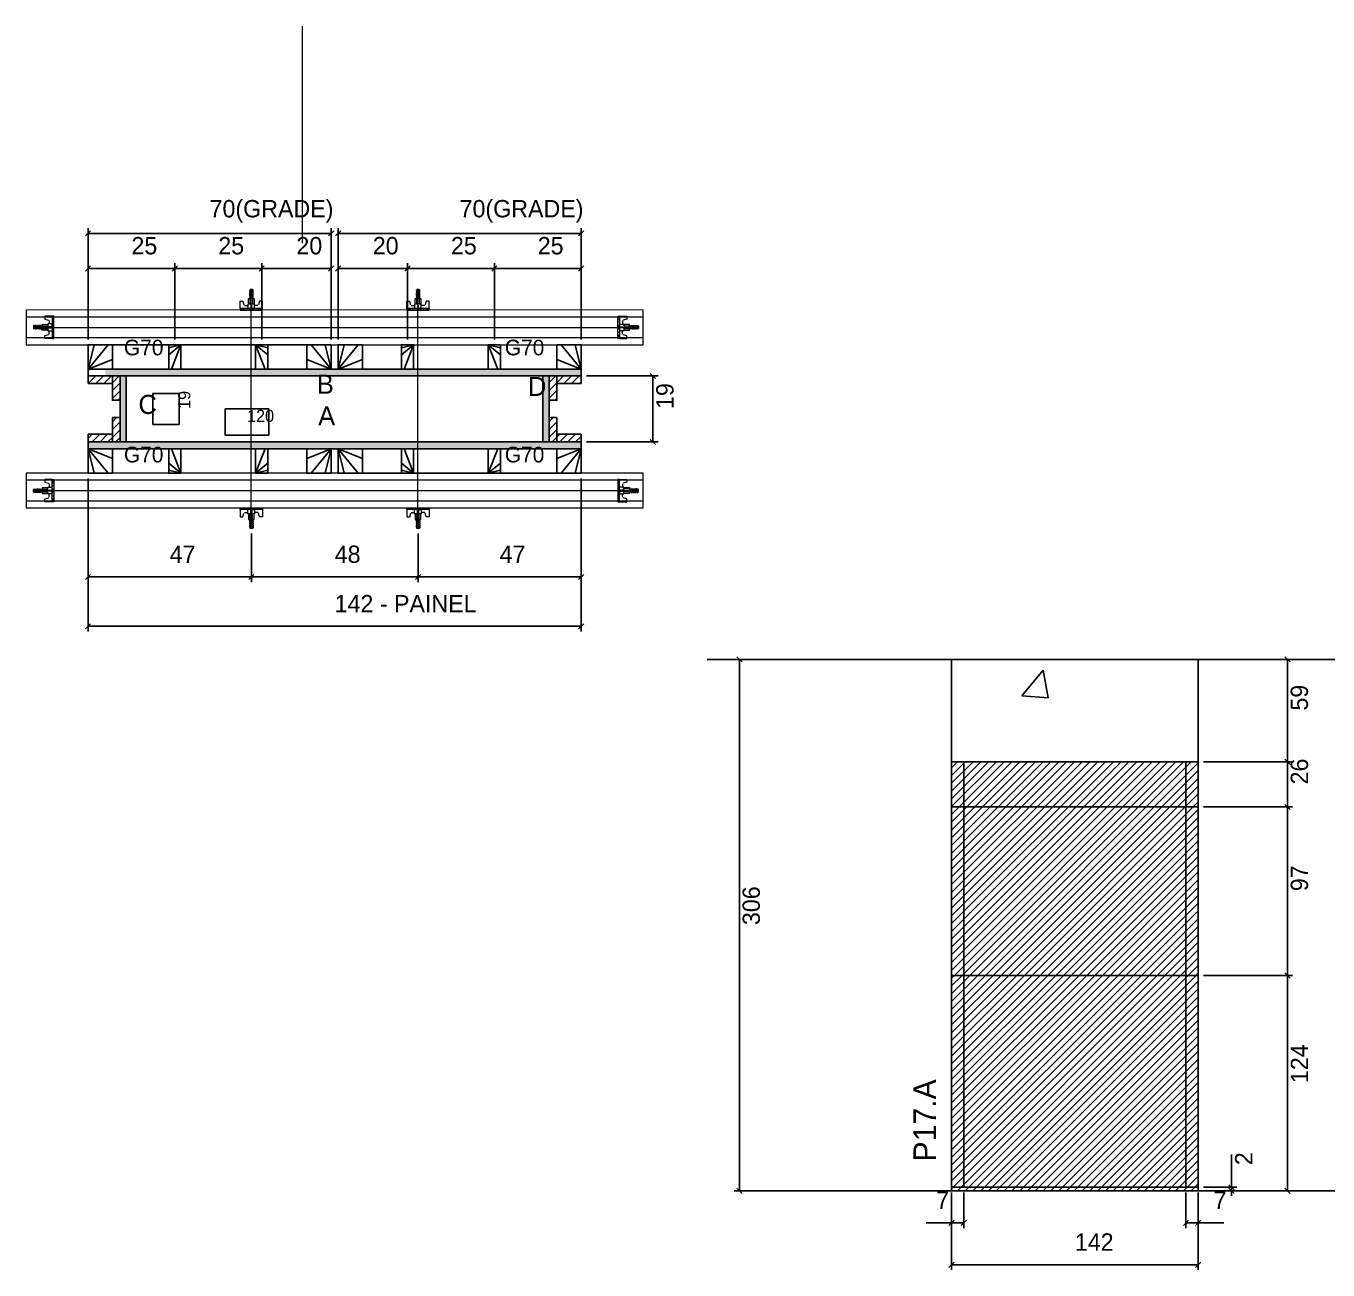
# Model space of a CAD drawing. Header units: metres. Extents: x 5710 to 7118, y 7391 to 8107.
# Drawn here: x 5710 to 6460, y 7391 to 8107 of the extents above; entities that cross this region are included whole.
import ezdxf

# ---------------------------------------------------------------- set-up
doc = ezdxf.new("R2010")
doc.units = ezdxf.units.M
for name, color, linetype in [('CHAPA', 7, 'Continuous'), ('COTA', 7, 'Continuous'), ('Hachura', 7, 'Continuous'), ('Madeira', 7, 'Continuous'), ('MEIO_PONT', 7, 'Continuous'), ('NIVEL 2° PAV.', 7, 'Continuous'), ('Nível', 7, 'Continuous'), ('Painéis', 7, 'Continuous'), ('Perfil Metálico', 7, 'Continuous'), ('SARR_2.2x7', 7, 'Continuous'), ('SARRAFO', 7, 'Continuous'), ('Texto Seção', 7, 'Continuous'), ('TEXTO_GERAL', 7, 'Continuous')]:
    doc.layers.add(name, color=color, linetype=linetype)

msp = doc.modelspace()

# ---------------------------------------------------------------- hatches: boundary and pattern name
at = {"layer": 'COTA'}
h = msp.add_hatch(dxfattribs=at)
h.set_pattern_fill('AR-CONC')
h.paths.add_polyline_path([(6242.95, 7742.15), (6242.95, 7683.15), (6384.95, 7683.15), (6384.95, 7742.15), (6242.95, 7742.15)])
at = {"layer": 'Hachura'}
h = msp.add_hatch(dxfattribs=at)
h.set_pattern_fill('ANSI31')
h.paths.add_polyline_path([(5759.61, 7905.35), (5759.61, 7900.95), (5745.61, 7900.95), (5745.61, 7905.35), (5759.61, 7905.35)])
h = msp.add_hatch(color=7, dxfattribs=at)
h.dxf.hatch_style = 1
h.paths.add_polyline_path([(6029.61, 7905.35), (6029.61, 7909.35), (5755.61, 7909.35), (5755.61, 7905.35), (6029.61, 7905.35)])
h = msp.add_hatch(dxfattribs=at)
h.set_pattern_fill('ANSI31')
h.paths.add_polyline_path([(5764.01, 7891.35), (5759.61, 7891.35), (5759.61, 7905.35), (5764.01, 7905.35), (5764.01, 7891.35)])
h = msp.add_hatch(color=7, dxfattribs=at)
h.dxf.hatch_style = 1
h.paths.add_polyline_path([(5764.01, 7867.35), (5767.61, 7867.35), (5767.61, 7905.35), (5764.01, 7905.35), (5764.01, 7867.35)])
h = msp.add_hatch(color=7, dxfattribs=at)
h.dxf.hatch_style = 1
h.paths.add_polyline_path([(6007.61, 7867.35), (6011.21, 7867.35), (6011.21, 7905.35), (6007.61, 7905.35), (6007.61, 7867.35)])
h = msp.add_hatch(dxfattribs=at)
h.set_pattern_fill('ANSI31')
h.paths.add_polyline_path([(6011.21, 7891.35), (6015.61, 7891.35), (6015.61, 7905.35), (6011.21, 7905.35), (6011.21, 7891.35)])
h = msp.add_hatch(dxfattribs=at)
h.set_pattern_fill('ANSI31')
h.paths.add_polyline_path([(6029.61, 7905.35), (6029.61, 7900.95), (6015.61, 7900.95), (6015.61, 7905.35), (6029.61, 7905.35)])
h = msp.add_hatch(dxfattribs=at)
h.set_pattern_fill('ANSI31')
h.paths.add_polyline_path([(5764.01, 7867.35), (5759.61, 7867.35), (5759.61, 7881.35), (5764.01, 7881.35), (5764.01, 7867.35)])
h = msp.add_hatch(dxfattribs=at)
h.set_pattern_fill('ANSI31')
h.paths.add_polyline_path([(6011.21, 7867.35), (6015.61, 7867.35), (6015.61, 7881.35), (6011.21, 7881.35), (6011.21, 7867.35)])
h = msp.add_hatch(dxfattribs=at)
h.set_pattern_fill('ANSI31')
h.paths.add_polyline_path([(5759.61, 7867.35), (5759.61, 7871.75), (5745.61, 7871.75), (5745.61, 7867.35), (5759.61, 7867.35)])
h = msp.add_hatch(color=7, dxfattribs=at)
h.dxf.hatch_style = 1
h.paths.add_polyline_path([(6029.61, 7867.35), (6029.61, 7863.35), (5745.61, 7863.35), (5745.61, 7867.35), (6029.61, 7867.35)])
h = msp.add_hatch(dxfattribs=at)
h.set_pattern_fill('ANSI31')
h.paths.add_polyline_path([(6015.61, 7867.35), (6015.61, 7871.75), (6029.61, 7871.75), (6029.61, 7867.35), (6015.61, 7867.35)])
h = msp.add_hatch(dxfattribs=at)
h.set_pattern_fill('ANSI31')
h.paths.add_polyline_path([(6384.95, 7560.15), (6384.95, 7683.15), (6242.95, 7683.15), (6242.95, 7560.15), (6384.95, 7560.15)])
h = msp.add_hatch(dxfattribs=at)
h.set_pattern_fill('ANSI31')
h.paths.add_polyline_path([(6384.95, 7560.15), (6242.95, 7560.15), (6242.95, 7436.15), (6384.95, 7436.15), (6384.95, 7560.15)])

# ---------------------------------------------------------------- linework, layer by layer
at = {"layer": 'CHAPA', "color": 1, "lineweight": 25}
for points in [[(6029.61, 7905.35), (6029.61, 7909.35), (5745.61, 7909.35), (5745.61, 7905.35)], [(5764.01, 7867.35), (5767.61, 7867.35), (5767.61, 7905.35), (5764.01, 7905.35)], [(6007.61, 7867.35), (6011.21, 7867.35), (6011.21, 7905.35), (6007.61, 7905.35)], [(6029.61, 7867.35), (6029.61, 7863.35), (5745.61, 7863.35), (5745.61, 7867.35)]]:
    msp.add_lwpolyline(points, close=True, dxfattribs=at)
at = {"layer": 'COTA', "color": 0, "lineweight": 25}
for p, q in [((5747.11, 7988.97), (5744.11, 7985.97)), ((5884.11, 7985.97), (5887.11, 7988.97)), ((5891.11, 7988.97), (5888.11, 7985.97)), ((6028.11, 7985.97), (6031.11, 7988.97)), ((5747.11, 7968.78), (5744.11, 7965.78)), ((5797.11, 7968.78), (5794.11, 7965.78)), ((5794.11, 7965.78), (5797.11, 7968.78)), ((5847.11, 7968.78), (5844.11, 7965.78)), ((5844.11, 7965.78), (5847.11, 7968.78)), ((5884.11, 7965.78), (5887.11, 7968.78)), ((5891.11, 7968.78), (5888.11, 7965.78)), ((5928.11, 7965.78), (5931.11, 7968.78)), ((5931.11, 7968.78), (5928.11, 7965.78)), ((5978.11, 7965.78), (5981.11, 7968.78)), ((5981.11, 7968.78), (5978.11, 7965.78)), ((6028.11, 7965.78), (6031.11, 7968.78)), ((6072.41, 7903.85), (6069.41, 7906.85)), ((6069.41, 7868.85), (6072.41, 7865.85)), ((5747.11, 7791.11), (5744.11, 7788.11)), ((5838.18, 7788.11), (5841.18, 7791.11)), ((5841.18, 7791.11), (5838.18, 7788.11)), ((5937.18, 7791.11), (5934.18, 7788.11)), ((5934.18, 7788.11), (5937.18, 7791.11)), ((6028.11, 7788.11), (6031.11, 7791.11)), ((5747.11, 7762.69), (5744.11, 7759.69)), ((6028.11, 7759.69), (6031.11, 7762.69)), ((6437.87, 7740.65), (6434.87, 7743.65)), ((6434.87, 7684.65), (6437.87, 7681.65)), ((6437.87, 7655.65), (6434.87, 7658.65)), ((6434.87, 7561.65), (6437.87, 7558.65)), ((6437.87, 7558.65), (6434.87, 7561.65)), ((6402.71, 7439.65), (6405.71, 7436.65)), ((6405.71, 7434.65), (6402.71, 7437.65)), ((6434.87, 7437.65), (6437.87, 7434.65)), ((6244.45, 7419.14), (6241.45, 7416.14)), ((6248.45, 7416.14), (6251.45, 7419.14)), ((6379.45, 7419.14), (6376.45, 7416.14)), ((6383.45, 7416.14), (6386.45, 7419.14)), ((6244.45, 7395.04), (6241.45, 7392.04)), ((6383.45, 7392.04), (6386.45, 7395.04))]:
    msp.add_line(p, q, dxfattribs=at)
at = {"layer": 'COTA', "color": 241, "lineweight": 25}
for p, q in [((5745.61, 7926.34), (5745.61, 7990.47)), ((5745.61, 7987.47), (5885.61, 7987.47)), ((5885.61, 7926.32), (5885.61, 7990.47)), ((5889.61, 7926.32), (5889.61, 7990.47)), ((6029.61, 7987.47), (5889.61, 7987.47)), ((6029.61, 7926.34), (6029.61, 7990.47)), ((5745.61, 7926.34), (5745.61, 7970.28)), ((5795.61, 7967.28), (5745.61, 7967.28)), ((5795.61, 7926.35), (5795.61, 7970.28)), ((5795.61, 7926.35), (5795.61, 7970.28)), ((5845.61, 7967.28), (5795.61, 7967.28)), ((5845.61, 7926.35), (5845.61, 7970.28)), ((5845.61, 7926.35), (5845.61, 7970.28)), ((5885.61, 7967.28), (5845.61, 7967.28)), ((5885.61, 7926.35), (5885.61, 7970.28)), ((5889.61, 7926.35), (5889.61, 7970.28)), ((5889.61, 7967.28), (5929.61, 7967.28)), ((5929.61, 7926.35), (5929.61, 7970.28)), ((5929.61, 7926.35), (5929.61, 7970.28)), ((5929.61, 7967.28), (5979.61, 7967.28)), ((5979.61, 7926.35), (5979.61, 7970.28)), ((5979.61, 7926.35), (5979.61, 7970.28)), ((5979.61, 7967.28), (6029.61, 7967.28)), ((6029.61, 7926.34), (6029.61, 7970.28)), ((6032.61, 7905.35), (6073.91, 7905.35)), ((6070.91, 7867.35), (6070.91, 7905.35)), ((6032.61, 7867.35), (6073.91, 7867.35)), ((5745.61, 7846.36), (5745.61, 7758.19)), ((5745.61, 7846.35), (5745.61, 7786.61)), ((6029.61, 7846.4), (6029.61, 7758.19)), ((6029.61, 7846.35), (6029.61, 7786.61)), ((5839.68, 7814.58), (5839.68, 7786.61)), ((5839.68, 7814.58), (5839.68, 7786.61)), ((5935.68, 7814.58), (5935.68, 7786.61)), ((5935.68, 7814.58), (5935.68, 7786.61)), ((5745.61, 7789.61), (5839.68, 7789.61)), ((5839.68, 7789.61), (5935.68, 7789.61)), ((5935.68, 7789.61), (6029.61, 7789.61)), ((5745.61, 7761.19), (6029.61, 7761.19)), ((6384.95, 7742.15), (6242.95, 7742.15)), ((6242.95, 7683.15), (6242.95, 7742.15)), ((6384.95, 7683.15), (6384.95, 7742.15))]:
    msp.add_line(p, q, dxfattribs=at)
at = {"layer": 'COTA', "color": 180, "lineweight": 25}
for p, q in [((5798, 7895.35), (5783, 7895.35)), ((5783, 7895.35), (5783, 7877.35)), ((5798, 7877.35), (5798, 7895.35)), ((5849.66, 7886.35), (5824.66, 7886.35)), ((5824.66, 7886.35), (5824.66, 7871.35)), ((5849.66, 7871.35), (5849.66, 7886.35)), ((5783, 7877.35), (5798, 7877.35)), ((5824.66, 7871.35), (5849.66, 7871.35))]:
    msp.add_line(p, q, dxfattribs=at)
at = {"layer": 'COTA', "color": 4, "lineweight": 25}
for p, q in [((6387.95, 7742.15), (6439.37, 7742.15)), ((6436.37, 7683.15), (6436.37, 7742.15)), ((6387.95, 7683.15), (6439.37, 7683.15)), ((6387.95, 7657.15), (6439.37, 7657.15)), ((6436.37, 7560.15), (6436.37, 7657.15)), ((6387.95, 7560.15), (6439.37, 7560.15)), ((6387.95, 7560.15), (6439.37, 7560.15)), ((6436.37, 7436.15), (6436.37, 7560.15)), ((6404.21, 7438.15), (6404.21, 7456.95)), ((6242.95, 7435.15), (6242.95, 7390.54)), ((6242.95, 7433.15), (6242.95, 7414.64)), ((6249.95, 7435.15), (6249.95, 7414.64)), ((6377.95, 7435.15), (6377.95, 7414.64)), ((6384.95, 7435.15), (6384.95, 7390.54)), ((6384.95, 7433.15), (6384.95, 7414.64)), ((6387.95, 7438.15), (6407.21, 7438.15)), ((6387.95, 7436.15), (6407.21, 7436.15)), ((6387.95, 7436.15), (6439.37, 7436.15)), ((6404.21, 7436.15), (6404.21, 7438.15)), ((6404.21, 7436.15), (6404.21, 7433.15)), ((6242.95, 7417.64), (6228.22, 7417.64)), ((6249.95, 7417.64), (6242.95, 7417.64)), ((6377.95, 7417.64), (6384.95, 7417.64)), ((6384.95, 7417.64), (6399.68, 7417.64)), ((6384.95, 7393.54), (6242.95, 7393.54))]:
    msp.add_line(p, q, dxfattribs=at)
at = {"layer": 'Hachura', "color": 0, "lineweight": 9}
for p, q in [((5833.15, 7944.22), (5833.15, 7948.48)), ((5833.15, 7948.48), (5834.83, 7948.48)), ((5834.83, 7948.48), (5835.41, 7946.27)), ((5837.92, 7950.03), (5841.28, 7950.03)), ((5837.92, 7946.8), (5837.92, 7950.03)), ((5837.92, 7949.96), (5841.28, 7949.96)), ((5839.21, 7954.8), (5838.54, 7954.46)), ((5840.7, 7954.38), (5838.54, 7953.3)), ((5840.7, 7953.22), (5838.54, 7952.14)), ((5840.7, 7952.06), (5838.54, 7950.98)), ((5838.6, 7954.23), (5839.73, 7954.8)), ((5838.6, 7953.07), (5840.74, 7954.14)), ((5838.6, 7951.91), (5840.74, 7952.98)), ((5838.6, 7950.75), (5840.74, 7951.82)), ((5838.7, 7954.8), (5839.02, 7955.12)), ((5838.96, 7954.8), (5838.7, 7954.67)), ((5838.7, 7954.15), (5839.99, 7954.8)), ((5838.7, 7954.8), (5840.63, 7954.8)), ((5840.63, 7954.48), (5838.7, 7953.51)), ((5840.63, 7954.48), (5838.7, 7953.51)), ((5838.7, 7954.15), (5838.7, 7953.51)), ((5838.7, 7952.99), (5840.63, 7953.96)), ((5840.63, 7953.31), (5838.7, 7952.35)), ((5838.7, 7952.35), (5838.7, 7952.99)), ((5838.7, 7951.83), (5840.63, 7952.8)), ((5840.63, 7952.15), (5838.7, 7951.19)), ((5838.7, 7951.62), (5838.7, 7951.83)), ((5838.7, 7950.67), (5840.63, 7951.64)), ((5838.7, 7951.62), (5838.7, 7951.19)), ((5840.63, 7950.99), (5838.7, 7950.03)), ((5838.7, 7950.67), (5838.7, 7950.03)), ((5838.7, 7950.03), (5838.7, 7946.8)), ((5840.31, 7955.12), (5839.02, 7955.12)), ((5839.47, 7950.03), (5840.74, 7950.66)), ((5839.73, 7950.03), (5840.63, 7950.48)), ((5840.25, 7950.03), (5840.25, 7946.8)), ((5840.63, 7954.8), (5840.31, 7955.12)), ((5840.63, 7954.48), (5840.63, 7954.8)), ((5840.63, 7953.31), (5840.63, 7953.96)), ((5840.63, 7952.15), (5840.63, 7952.8)), ((5840.63, 7952.59), (5840.63, 7952.8)), ((5840.63, 7950.99), (5840.63, 7951.64)), ((5840.63, 7950.03), (5840.63, 7950.48)), ((5841.28, 7950.03), (5841.28, 7946.8)), ((5844.37, 7948.48), (5843.79, 7946.27)), ((5846.05, 7948.48), (5844.37, 7948.48)), ((5846.05, 7943.32), (5846.05, 7948.46)), ((5929.15, 7944.22), (5929.15, 7948.48)), ((5929.15, 7948.48), (5930.83, 7948.48)), ((5930.83, 7948.48), (5931.41, 7946.27)), ((5933.92, 7950.03), (5937.28, 7950.03)), ((5933.92, 7946.8), (5933.92, 7950.03)), ((5933.92, 7949.96), (5937.28, 7949.96)), ((5935.21, 7954.8), (5934.54, 7954.46)), ((5936.7, 7954.38), (5934.54, 7953.3)), ((5936.7, 7953.22), (5934.54, 7952.14)), ((5936.7, 7952.06), (5934.54, 7950.98)), ((5934.6, 7954.23), (5935.73, 7954.8)), ((5934.6, 7953.07), (5936.74, 7954.14)), ((5934.6, 7951.91), (5936.74, 7952.98)), ((5934.6, 7950.75), (5936.74, 7951.82)), ((5934.7, 7954.8), (5935.02, 7955.12)), ((5934.96, 7954.8), (5934.7, 7954.67)), ((5934.7, 7954.15), (5935.99, 7954.8)), ((5934.7, 7954.8), (5936.63, 7954.8)), ((5936.63, 7954.48), (5934.7, 7953.51)), ((5936.63, 7954.48), (5934.7, 7953.51)), ((5934.7, 7954.15), (5934.7, 7953.51)), ((5934.7, 7952.99), (5936.63, 7953.96)), ((5936.63, 7953.31), (5934.7, 7952.35)), ((5934.7, 7952.35), (5934.7, 7952.99)), ((5934.7, 7951.83), (5936.63, 7952.8)), ((5936.63, 7952.15), (5934.7, 7951.19)), ((5934.7, 7951.62), (5934.7, 7951.83)), ((5934.7, 7950.67), (5936.63, 7951.64)), ((5934.7, 7951.62), (5934.7, 7951.19)), ((5936.63, 7950.99), (5934.7, 7950.03)), ((5934.7, 7950.67), (5934.7, 7950.03)), ((5934.7, 7950.03), (5934.7, 7946.8)), ((5936.31, 7955.12), (5935.02, 7955.12)), ((5935.47, 7950.03), (5936.74, 7950.66)), ((5935.73, 7950.03), (5936.63, 7950.48)), ((5936.25, 7950.03), (5936.25, 7946.8)), ((5936.63, 7954.8), (5936.31, 7955.12)), ((5936.63, 7954.48), (5936.63, 7954.8)), ((5936.63, 7953.31), (5936.63, 7953.96)), ((5936.63, 7952.15), (5936.63, 7952.8)), ((5936.63, 7952.59), (5936.63, 7952.8)), ((5936.63, 7950.99), (5936.63, 7951.64)), ((5936.63, 7950.03), (5936.63, 7950.48)), ((5937.28, 7950.03), (5937.28, 7946.8)), ((5940.37, 7948.48), (5939.79, 7946.27)), ((5942.05, 7948.48), (5940.37, 7948.48)), ((5942.05, 7943.32), (5942.05, 7948.46)), ((5846.05, 7944.22), (5833.15, 7944.22)), ((5833.15, 7944.22), (5833.15, 7943.32)), ((5833.15, 7943.32), (5846.05, 7943.32)), ((5833.29, 7944.24), (5833.29, 7943.31)), ((5833.5, 7944.24), (5833.5, 7943.31)), ((5833.84, 7944.24), (5833.84, 7943.31)), ((5834.1, 7943.32), (5841.92, 7943.32)), ((5834.3, 7944.24), (5834.3, 7943.31)), ((5835.14, 7944.24), (5835.14, 7943.31)), ((5835.72, 7946.03), (5837.67, 7946.03)), ((5836.57, 7944.24), (5836.57, 7943.32)), ((5841.54, 7946.8), (5837.67, 7946.8)), ((5837.67, 7946.8), (5837.67, 7944.22)), ((5837.67, 7946.8), (5837.92, 7946.8)), ((5837.67, 7946.8), (5837.92, 7946.8)), ((5838.63, 7944.1), (5838.63, 7943.66)), ((5839.4, 7946.22), (5839.4, 7944.22)), ((5839.6, 7944.22), (5841.54, 7944.22)), ((5839.61, 7944.22), (5839.61, 7943.32)), ((5839.91, 7944.22), (5839.91, 7946.22)), ((5840.89, 7944.22), (5840.25, 7944.22)), ((5840.56, 7943.9), (5840.56, 7944.11)), ((5840.56, 7943.47), (5840.56, 7943.9)), ((5846.05, 7944.22), (5840.89, 7944.22)), ((5841.54, 7944.22), (5841.54, 7946.8)), ((5843.48, 7946.03), (5841.54, 7946.03)), ((5842.64, 7944.24), (5842.64, 7943.31)), ((5844.06, 7944.24), (5844.06, 7943.31)), ((5844.9, 7944.24), (5844.9, 7943.31)), ((5845.36, 7944.24), (5845.36, 7943.31)), ((5845.7, 7944.24), (5845.7, 7943.31)), ((5845.91, 7944.24), (5845.91, 7943.31)), ((5942.05, 7944.22), (5929.15, 7944.22)), ((5929.15, 7944.22), (5929.15, 7943.32)), ((5929.15, 7943.32), (5942.05, 7943.32)), ((5929.29, 7944.24), (5929.29, 7943.31)), ((5929.5, 7944.24), (5929.5, 7943.31)), ((5929.84, 7944.24), (5929.84, 7943.31)), ((5930.1, 7943.32), (5937.92, 7943.32)), ((5930.3, 7944.24), (5930.3, 7943.31)), ((5931.14, 7944.24), (5931.14, 7943.31)), ((5931.72, 7946.03), (5933.67, 7946.03)), ((5932.57, 7944.24), (5932.57, 7943.32)), ((5937.54, 7946.8), (5933.67, 7946.8)), ((5933.67, 7946.8), (5933.67, 7944.22)), ((5933.67, 7946.8), (5933.92, 7946.8)), ((5933.67, 7946.8), (5933.92, 7946.8)), ((5934.63, 7944.1), (5934.63, 7943.66)), ((5935.4, 7946.22), (5935.4, 7944.22)), ((5935.6, 7944.22), (5937.54, 7944.22)), ((5935.61, 7944.22), (5935.61, 7943.32)), ((5935.91, 7944.22), (5935.91, 7946.22)), ((5936.89, 7944.22), (5936.25, 7944.22)), ((5936.56, 7943.9), (5936.56, 7944.11)), ((5936.56, 7943.47), (5936.56, 7943.9)), ((5942.05, 7944.22), (5936.89, 7944.22)), ((5937.54, 7944.22), (5937.54, 7946.8)), ((5939.48, 7946.03), (5937.54, 7946.03)), ((5938.64, 7944.24), (5938.64, 7943.31)), ((5940.06, 7944.24), (5940.06, 7943.31)), ((5940.9, 7944.24), (5940.9, 7943.31)), ((5941.36, 7944.24), (5941.36, 7943.31)), ((5941.7, 7944.24), (5941.7, 7943.31)), ((5941.91, 7944.24), (5941.91, 7943.31)), ((5714.45, 7934.38), (5714.12, 7934.06)), ((5714.12, 7934.06), (5714.12, 7932.77)), ((5714.77, 7934.38), (5714.44, 7934.38)), ((5715.09, 7932.45), (5714.44, 7933.74)), ((5715.01, 7932.35), (5714.44, 7933.48)), ((5714.45, 7932.45), (5714.45, 7934.38)), ((5714.77, 7934.38), (5715.73, 7932.45)), ((5714.77, 7934.38), (5715.73, 7932.45)), ((5714.86, 7934.46), (5715.94, 7932.29)), ((5716.17, 7932.35), (5715.1, 7934.49)), ((5715.93, 7934.38), (5715.28, 7934.38)), ((5716.25, 7932.45), (5715.28, 7934.38)), ((5715.93, 7934.38), (5716.89, 7932.45)), ((5716.02, 7934.46), (5717.1, 7932.29)), ((5717.33, 7932.35), (5716.26, 7934.49)), ((5717.09, 7934.38), (5716.44, 7934.38)), ((5717.41, 7932.45), (5716.44, 7934.38)), ((5716.65, 7934.38), (5716.44, 7934.38)), ((5717.09, 7934.38), (5718.06, 7932.45)), ((5717.18, 7934.46), (5718.26, 7932.29)), ((5718.49, 7932.35), (5717.42, 7934.49)), ((5718.25, 7934.38), (5717.6, 7934.38)), ((5718.57, 7932.45), (5717.6, 7934.38)), ((5718.25, 7934.38), (5719.22, 7932.45)), ((5719.22, 7933.22), (5718.58, 7934.49)), ((5719.22, 7933.48), (5718.76, 7934.38)), ((5719.22, 7934.38), (5718.76, 7934.38)), ((5719.22, 7931.67), (5719.22, 7935.03)), ((5719.22, 7935.03), (5722.44, 7935.03)), ((5719.22, 7934), (5722.44, 7934)), ((5719.28, 7931.67), (5719.28, 7935.03)), ((5720.76, 7939.8), (5720.76, 7938.12)), ((5720.76, 7938.12), (5722.97, 7937.54)), ((5725.92, 7939.8), (5720.79, 7939.8)), ((5722.44, 7935.29), (5722.44, 7931.42)), ((5725.02, 7935.29), (5722.44, 7935.29)), ((5725.02, 7933.66), (5723.02, 7933.66)), ((5723.21, 7937.23), (5723.21, 7935.29)), ((5725, 7939.66), (5725.93, 7939.66)), ((5725, 7939.45), (5725.93, 7939.45)), ((5725, 7939.11), (5725.93, 7939.11)), ((5725, 7938.65), (5725.93, 7938.65)), ((5725, 7937.81), (5725.93, 7937.81)), ((5725, 7936.39), (5725.93, 7936.39)), ((5725.02, 7939.8), (5725.02, 7926.9)), ((5725.02, 7939.8), (5725.02, 7934.64)), ((5725.02, 7933.35), (5725.02, 7935.29)), ((5725.02, 7934.64), (5725.02, 7934)), ((5725.02, 7933.36), (5725.92, 7933.36)), ((5725.34, 7934.31), (5725.13, 7934.31)), ((5725.77, 7934.31), (5725.34, 7934.31)), ((5725.92, 7926.9), (5725.92, 7939.8)), ((5725.92, 7927.85), (5725.92, 7935.67)), ((6051.68, 7939.64), (6050.75, 7939.64)), ((6051.68, 7939.42), (6050.75, 7939.42)), ((6051.68, 7939.09), (6050.75, 7939.09)), ((6051.68, 7938.62), (6050.75, 7938.62)), ((6051.68, 7937.78), (6050.75, 7937.78)), ((6051.68, 7936.37), (6050.75, 7936.37)), ((6050.76, 7926.88), (6050.76, 7939.77)), ((6050.76, 7939.77), (6055.9, 7939.77)), ((6050.76, 7927.83), (6050.76, 7935.65)), ((6051.66, 7933.33), (6050.76, 7933.33)), ((6050.91, 7934.29), (6051.34, 7934.29)), ((6051.34, 7934.29), (6051.56, 7934.29)), ((6051.66, 7939.78), (6051.66, 7926.88)), ((6051.66, 7939.78), (6051.66, 7934.62)), ((6051.66, 7933.33), (6051.66, 7935.26)), ((6051.66, 7935.26), (6054.24, 7935.26)), ((6051.66, 7934.62), (6051.66, 7933.97)), ((6051.66, 7933.64), (6053.66, 7933.64)), ((6053.47, 7937.21), (6053.47, 7935.26)), ((6055.92, 7938.1), (6053.71, 7937.52)), ((6054.24, 7935.26), (6054.24, 7931.39)), ((6057.47, 7935), (6054.24, 7935)), ((6057.47, 7933.97), (6054.24, 7933.97)), ((6055.92, 7939.78), (6055.92, 7938.1)), ((6057.4, 7931.65), (6057.4, 7935)), ((6057.47, 7931.65), (6057.47, 7935)), ((6057.47, 7933.2), (6058.1, 7934.47)), ((6058.43, 7934.36), (6057.47, 7932.42)), ((6057.47, 7933.46), (6057.92, 7934.36)), ((6057.47, 7934.36), (6057.92, 7934.36)), ((6058.11, 7932.42), (6059.08, 7934.36)), ((6058.19, 7932.32), (6059.26, 7934.47)), ((6059.5, 7934.43), (6058.42, 7932.27)), ((6058.43, 7934.36), (6059.08, 7934.36)), ((6059.6, 7934.36), (6058.63, 7932.42)), ((6059.27, 7932.42), (6060.24, 7934.36)), ((6059.35, 7932.32), (6060.42, 7934.47)), ((6060.66, 7934.43), (6059.58, 7932.27)), ((6059.6, 7934.36), (6060.24, 7934.36)), ((6060.76, 7934.36), (6059.79, 7932.42)), ((6060.03, 7934.36), (6060.24, 7934.36)), ((6060.43, 7932.42), (6061.4, 7934.36)), ((6060.51, 7932.32), (6061.58, 7934.47)), ((6061.82, 7934.43), (6060.74, 7932.27)), ((6060.76, 7934.36), (6061.4, 7934.36)), ((6061.92, 7934.36), (6060.95, 7932.42)), ((6061.92, 7934.36), (6060.95, 7932.42)), ((6061.59, 7932.42), (6062.24, 7933.71)), ((6061.67, 7932.32), (6062.24, 7933.46)), ((6061.92, 7934.36), (6062.24, 7934.36)), ((6062.24, 7934.36), (6062.56, 7934.04)), ((6062.24, 7932.43), (6062.24, 7934.36)), ((6062.56, 7934.04), (6062.56, 7932.75)), ((5714.45, 7932.45), (5714.12, 7932.77)), ((5714.44, 7932.96), (5714.78, 7932.29)), ((5714.44, 7932.71), (5714.57, 7932.45)), ((5715.09, 7932.45), (5715.73, 7932.45)), ((5716.89, 7932.45), (5716.25, 7932.45)), ((5717.62, 7932.45), (5717.41, 7932.45)), ((5717.62, 7932.45), (5718.06, 7932.45)), ((5718.57, 7932.45), (5719.22, 7932.45)), ((5719.22, 7932.45), (5722.44, 7932.45)), ((5722.44, 7931.67), (5719.22, 7931.67)), ((5720.76, 7928.58), (5722.97, 7929.16)), ((5720.76, 7926.9), (5720.76, 7928.58)), ((5725.02, 7926.9), (5720.76, 7926.9)), ((5722.44, 7931.42), (5722.44, 7931.67)), ((5722.44, 7931.42), (5722.44, 7931.67)), ((5722.44, 7931.42), (5725.02, 7931.42)), ((5723.02, 7933.15), (5725.02, 7933.15)), ((5723.21, 7929.47), (5723.21, 7931.42)), ((5725, 7930.32), (5725.92, 7930.32)), ((5725, 7928.89), (5725.93, 7928.89)), ((5725, 7928.05), (5725.93, 7928.05)), ((5725, 7927.59), (5725.93, 7927.59)), ((5725, 7927.25), (5725.93, 7927.25)), ((5725, 7927.04), (5725.93, 7927.04)), ((5725.02, 7926.9), (5725.92, 7926.9)), ((5725.15, 7932.38), (5725.58, 7932.38)), ((6051.68, 7928.87), (6050.75, 7928.87)), ((6051.68, 7928.03), (6050.75, 7928.03)), ((6051.68, 7927.56), (6050.75, 7927.56)), ((6051.68, 7927.23), (6050.75, 7927.23)), ((6051.68, 7927.02), (6050.75, 7927.02)), ((6051.68, 7930.3), (6050.76, 7930.3)), ((6051.66, 7926.88), (6050.76, 7926.88)), ((6051.54, 7932.35), (6051.1, 7932.35)), ((6053.66, 7933.12), (6051.66, 7933.12)), ((6054.24, 7931.39), (6051.66, 7931.39)), ((6051.66, 7926.88), (6055.92, 7926.88)), ((6053.47, 7929.45), (6053.47, 7931.4)), ((6055.92, 7928.55), (6053.71, 7929.14)), ((6057.47, 7932.42), (6054.24, 7932.42)), ((6054.24, 7931.65), (6057.47, 7931.65)), ((6054.24, 7931.39), (6054.24, 7931.65)), ((6054.24, 7931.39), (6054.24, 7931.65)), ((6055.92, 7926.88), (6055.92, 7928.55)), ((6058.11, 7932.42), (6057.47, 7932.42)), ((6059.06, 7932.42), (6058.63, 7932.42)), ((6059.06, 7932.42), (6059.27, 7932.42)), ((6059.79, 7932.42), (6060.43, 7932.42)), ((6061.59, 7932.42), (6060.95, 7932.42)), ((6062.24, 7932.94), (6061.9, 7932.27)), ((6062.24, 7932.68), (6062.11, 7932.42)), ((6062.24, 7932.43), (6062.56, 7932.75)), ((5725.02, 7845.79), (5720.76, 7845.79)), ((5720.76, 7845.79), (5720.76, 7844.12)), ((5720.76, 7844.12), (5722.97, 7843.54)), ((5725, 7845.66), (5725.93, 7845.66)), ((5725, 7845.45), (5725.93, 7845.45)), ((5725, 7845.11), (5725.93, 7845.11)), ((5725, 7844.65), (5725.93, 7844.65)), ((5725, 7843.8), (5725.93, 7843.8)), ((5725.02, 7832.9), (5725.02, 7845.79)), ((5725.02, 7845.79), (5725.92, 7845.79)), ((5725.92, 7845.79), (5725.92, 7832.9)), ((5725.92, 7844.84), (5725.92, 7837.03)), ((6051.68, 7845.68), (6050.75, 7845.68)), ((6051.68, 7845.47), (6050.75, 7845.47)), ((6051.68, 7845.13), (6050.75, 7845.13)), ((6051.68, 7844.67), (6050.75, 7844.67)), ((6051.68, 7843.83), (6050.75, 7843.83)), ((6050.76, 7845.82), (6050.76, 7832.92)), ((6051.66, 7845.82), (6050.76, 7845.82)), ((6050.76, 7844.87), (6050.76, 7837.05)), ((6051.66, 7832.92), (6051.66, 7845.82)), ((6051.66, 7845.82), (6055.92, 7845.82)), ((6053.47, 7843.25), (6053.47, 7841.3)), ((6055.92, 7844.14), (6053.71, 7843.56)), ((6055.92, 7845.82), (6055.92, 7844.14)), ((5714.45, 7840.25), (5714.12, 7839.92)), ((5714.12, 7838.63), (5714.12, 7839.92)), ((5714.45, 7838.31), (5714.12, 7838.63)), ((5714.44, 7839.73), (5714.78, 7840.41)), ((5715.01, 7840.35), (5714.44, 7839.22)), ((5714.44, 7839.99), (5714.57, 7840.25)), ((5715.09, 7840.25), (5714.44, 7838.96)), ((5714.77, 7838.31), (5714.44, 7838.31)), ((5714.45, 7840.25), (5714.45, 7838.31)), ((5714.77, 7838.31), (5715.73, 7840.25)), ((5714.77, 7838.31), (5715.73, 7840.25)), ((5714.86, 7838.24), (5715.94, 7840.41)), ((5715.09, 7840.25), (5715.73, 7840.25)), ((5716.17, 7840.35), (5715.1, 7838.21)), ((5716.25, 7840.25), (5715.28, 7838.31)), ((5715.93, 7838.31), (5715.28, 7838.31)), ((5715.93, 7838.31), (5716.89, 7840.25)), ((5716.02, 7838.24), (5717.1, 7840.41)), ((5716.89, 7840.25), (5716.25, 7840.25)), ((5717.33, 7840.35), (5716.26, 7838.21)), ((5717.41, 7840.25), (5716.44, 7838.31)), ((5717.09, 7838.31), (5716.44, 7838.31)), ((5716.65, 7838.31), (5716.44, 7838.31)), ((5717.09, 7838.31), (5718.06, 7840.25)), ((5717.18, 7838.24), (5718.26, 7840.41)), ((5717.62, 7840.25), (5717.41, 7840.25)), ((5718.49, 7840.35), (5717.42, 7838.21)), ((5718.57, 7840.25), (5717.6, 7838.31)), ((5718.25, 7838.31), (5717.6, 7838.31)), ((5717.62, 7840.25), (5718.06, 7840.25)), ((5718.25, 7838.31), (5719.22, 7840.25)), ((5718.57, 7840.25), (5719.22, 7840.25)), ((5719.22, 7839.47), (5718.58, 7838.21)), ((5719.22, 7839.22), (5718.76, 7838.31)), ((5719.22, 7838.31), (5718.76, 7838.31)), ((5719.22, 7841.02), (5719.22, 7837.67)), ((5722.44, 7841.02), (5719.22, 7841.02)), ((5719.22, 7840.25), (5722.44, 7840.25)), ((5719.22, 7838.7), (5722.44, 7838.7)), ((5719.22, 7837.67), (5722.44, 7837.67)), ((5719.28, 7841.02), (5719.28, 7837.67)), ((5722.44, 7837.41), (5722.44, 7841.28)), ((5722.44, 7841.28), (5725.02, 7841.28)), ((5722.44, 7841.28), (5722.44, 7841.02)), ((5722.44, 7841.28), (5722.44, 7841.02)), ((5725.02, 7837.41), (5722.44, 7837.41)), ((5723.02, 7839.55), (5725.02, 7839.55)), ((5725.02, 7839.03), (5723.02, 7839.03)), ((5723.21, 7843.22), (5723.21, 7841.28)), ((5723.21, 7835.47), (5723.21, 7837.41)), ((5725, 7842.37), (5725.92, 7842.37)), ((5725, 7836.31), (5725.93, 7836.31)), ((5725.02, 7839.35), (5725.02, 7837.41)), ((5725.02, 7839.34), (5725.92, 7839.34)), ((5725.02, 7838.06), (5725.02, 7838.7)), ((5725.02, 7832.9), (5725.02, 7838.06)), ((5725.34, 7838.39), (5725.13, 7838.39)), ((5725.15, 7840.32), (5725.58, 7840.32)), ((5725.77, 7838.39), (5725.34, 7838.39)), ((6051.68, 7836.33), (6050.75, 7836.33)), ((6051.68, 7842.39), (6050.76, 7842.39)), ((6051.66, 7839.36), (6050.76, 7839.36)), ((6050.91, 7838.41), (6051.34, 7838.41)), ((6051.54, 7840.34), (6051.1, 7840.34)), ((6051.34, 7838.41), (6051.56, 7838.41)), ((6054.24, 7841.3), (6051.66, 7841.3)), ((6053.66, 7839.57), (6051.66, 7839.57)), ((6051.66, 7839.37), (6051.66, 7837.43)), ((6051.66, 7839.06), (6053.66, 7839.06)), ((6051.66, 7838.08), (6051.66, 7838.72)), ((6051.66, 7832.92), (6051.66, 7838.08)), ((6051.66, 7837.43), (6054.24, 7837.43)), ((6053.47, 7835.49), (6053.47, 7837.43)), ((6054.24, 7837.43), (6054.24, 7841.3)), ((6054.24, 7841.3), (6054.24, 7841.05)), ((6054.24, 7841.3), (6054.24, 7841.05)), ((6054.24, 7841.05), (6057.47, 7841.05)), ((6057.47, 7840.27), (6054.24, 7840.27)), ((6057.47, 7838.72), (6054.24, 7838.72)), ((6057.47, 7837.69), (6054.24, 7837.69)), ((6057.4, 7841.05), (6057.4, 7837.69)), ((6057.47, 7841.05), (6057.47, 7837.69)), ((6058.11, 7840.27), (6057.47, 7840.27)), ((6058.43, 7838.34), (6057.47, 7840.27)), ((6057.47, 7839.5), (6058.1, 7838.23)), ((6057.47, 7839.24), (6057.92, 7838.34)), ((6057.47, 7838.34), (6057.92, 7838.34)), ((6058.11, 7840.27), (6059.08, 7838.34)), ((6058.19, 7840.37), (6059.26, 7838.23)), ((6059.5, 7838.26), (6058.42, 7840.43)), ((6058.43, 7838.34), (6059.08, 7838.34)), ((6059.06, 7840.27), (6058.63, 7840.27)), ((6059.6, 7838.34), (6058.63, 7840.27)), ((6059.06, 7840.27), (6059.27, 7840.27)), ((6059.27, 7840.27), (6060.24, 7838.34)), ((6059.35, 7840.37), (6060.42, 7838.23)), ((6060.66, 7838.26), (6059.58, 7840.43)), ((6059.6, 7838.34), (6060.24, 7838.34)), ((6059.79, 7840.27), (6060.43, 7840.27)), ((6060.76, 7838.34), (6059.79, 7840.27)), ((6060.03, 7838.34), (6060.24, 7838.34)), ((6060.43, 7840.27), (6061.4, 7838.34)), ((6060.51, 7840.37), (6061.58, 7838.23)), ((6061.82, 7838.26), (6060.74, 7840.43)), ((6060.76, 7838.34), (6061.4, 7838.34)), ((6061.92, 7838.34), (6060.95, 7840.27)), ((6061.59, 7840.27), (6060.95, 7840.27)), ((6061.92, 7838.34), (6060.95, 7840.27)), ((6061.59, 7840.27), (6062.24, 7838.98)), ((6061.67, 7840.37), (6062.24, 7839.24)), ((6062.24, 7839.76), (6061.9, 7840.43)), ((6061.92, 7838.34), (6062.24, 7838.34)), ((6062.24, 7840.01), (6062.11, 7840.27)), ((6062.24, 7840.27), (6062.56, 7839.95)), ((6062.24, 7840.27), (6062.24, 7838.34)), ((6062.24, 7838.34), (6062.56, 7838.66)), ((6062.56, 7838.66), (6062.56, 7839.95)), ((5720.76, 7834.57), (5722.97, 7835.15)), ((5720.76, 7832.9), (5720.76, 7834.57)), ((5725.92, 7832.9), (5720.79, 7832.9)), ((5725, 7834.89), (5725.93, 7834.89)), ((5725, 7834.05), (5725.93, 7834.05)), ((5725, 7833.58), (5725.93, 7833.58)), ((5725, 7833.25), (5725.93, 7833.25)), ((5725, 7833.04), (5725.93, 7833.04)), ((5833.16, 7829.38), (5846.05, 7829.38)), ((5833.16, 7828.47), (5833.16, 7829.38)), ((5846.06, 7828.47), (5833.16, 7828.47)), ((5833.16, 7828.47), (5833.16, 7824.22)), ((5833.3, 7828.46), (5833.3, 7829.38)), ((5833.51, 7828.46), (5833.51, 7829.38)), ((5833.84, 7828.46), (5833.84, 7829.38)), ((5834.11, 7829.38), (5841.93, 7829.38)), ((5834.31, 7828.46), (5834.31, 7829.38)), ((5835.15, 7828.46), (5835.15, 7829.38)), ((5836.58, 7828.46), (5836.58, 7829.38)), ((5837.67, 7825.89), (5837.67, 7828.47)), ((5838.63, 7828.6), (5838.63, 7829.03)), ((5839.41, 7826.48), (5839.41, 7828.47)), ((5839.61, 7828.47), (5839.61, 7829.38)), ((5839.61, 7828.47), (5841.54, 7828.47)), ((5839.92, 7828.47), (5839.92, 7826.48)), ((5840.9, 7828.47), (5840.25, 7828.47)), ((5840.57, 7829.23), (5840.57, 7828.79)), ((5840.57, 7828.79), (5840.57, 7828.58)), ((5846.06, 7828.47), (5840.9, 7828.47)), ((5841.54, 7828.47), (5841.54, 7825.89)), ((5842.65, 7828.46), (5842.65, 7829.38)), ((5844.06, 7828.46), (5844.06, 7829.38)), ((5844.91, 7828.46), (5844.91, 7829.38)), ((5845.37, 7828.46), (5845.37, 7829.38)), ((5845.71, 7828.46), (5845.71, 7829.38)), ((5845.92, 7828.46), (5845.92, 7829.38)), ((5846.05, 7829.38), (5846.05, 7824.24)), ((5929.16, 7829.38), (5942.05, 7829.38)), ((5929.16, 7828.47), (5929.16, 7829.38)), ((5942.06, 7828.47), (5929.16, 7828.47)), ((5929.16, 7828.47), (5929.16, 7824.22)), ((5929.3, 7828.46), (5929.3, 7829.38)), ((5929.51, 7828.46), (5929.51, 7829.38)), ((5929.84, 7828.46), (5929.84, 7829.38)), ((5930.11, 7829.38), (5937.93, 7829.38)), ((5930.31, 7828.46), (5930.31, 7829.38)), ((5931.15, 7828.46), (5931.15, 7829.38)), ((5932.58, 7828.46), (5932.58, 7829.38)), ((5933.67, 7825.89), (5933.67, 7828.47)), ((5934.63, 7828.6), (5934.63, 7829.03)), ((5935.41, 7826.48), (5935.41, 7828.47)), ((5935.61, 7828.47), (5935.61, 7829.38)), ((5935.61, 7828.47), (5937.54, 7828.47)), ((5935.92, 7828.47), (5935.92, 7826.48)), ((5936.9, 7828.47), (5936.25, 7828.47)), ((5936.57, 7829.23), (5936.57, 7828.79)), ((5936.57, 7828.79), (5936.57, 7828.58)), ((5942.06, 7828.47), (5936.9, 7828.47)), ((5937.54, 7828.47), (5937.54, 7825.89)), ((5938.65, 7828.46), (5938.65, 7829.38)), ((5940.06, 7828.46), (5940.06, 7829.38)), ((5940.91, 7828.46), (5940.91, 7829.38)), ((5941.37, 7828.46), (5941.37, 7829.38)), ((5941.71, 7828.46), (5941.71, 7829.38)), ((5941.92, 7828.46), (5941.92, 7829.38)), ((5942.05, 7829.38), (5942.05, 7824.24)), ((6051.68, 7834.91), (6050.75, 7834.91)), ((6051.68, 7834.07), (6050.75, 7834.07)), ((6051.68, 7833.61), (6050.75, 7833.61)), ((6051.68, 7833.27), (6050.75, 7833.27)), ((6051.68, 7833.06), (6050.75, 7833.06)), ((6050.76, 7832.92), (6055.9, 7832.92)), ((6055.92, 7834.6), (6053.71, 7835.18)), ((6055.92, 7832.92), (6055.92, 7834.6)), ((5833.16, 7824.22), (5834.84, 7824.22)), ((5834.84, 7824.22), (5835.42, 7826.43)), ((5835.73, 7826.67), (5837.68, 7826.67)), ((5841.54, 7825.89), (5837.67, 7825.89)), ((5837.67, 7825.89), (5837.93, 7825.89)), ((5837.67, 7825.89), (5837.93, 7825.89)), ((5837.93, 7825.89), (5837.93, 7822.67)), ((5837.93, 7822.74), (5841.29, 7822.74)), ((5837.93, 7822.67), (5841.29, 7822.67)), ((5840.71, 7820.63), (5838.55, 7821.72)), ((5838.61, 7821.95), (5840.75, 7820.88)), ((5838.61, 7820.79), (5840.75, 7819.72)), ((5838.71, 7822.67), (5838.71, 7825.89)), ((5838.71, 7822.03), (5838.71, 7822.67)), ((5840.64, 7821.7), (5838.71, 7822.67)), ((5838.71, 7822.03), (5840.64, 7821.06)), ((5838.71, 7821.08), (5838.71, 7821.51)), ((5840.64, 7820.54), (5838.71, 7821.51)), ((5838.71, 7821.08), (5838.71, 7820.86)), ((5838.71, 7820.86), (5840.64, 7819.9)), ((5839.48, 7822.67), (5840.75, 7822.04)), ((5839.74, 7822.67), (5840.64, 7822.22)), ((5840.25, 7822.67), (5840.25, 7825.89)), ((5840.64, 7822.67), (5840.64, 7822.22)), ((5840.64, 7821.7), (5840.64, 7821.06)), ((5841.29, 7822.67), (5841.29, 7825.89)), ((5843.49, 7826.67), (5841.54, 7826.67)), ((5844.38, 7824.22), (5843.8, 7826.43)), ((5846.06, 7824.22), (5844.38, 7824.22)), ((5929.16, 7824.22), (5930.84, 7824.22)), ((5930.84, 7824.22), (5931.42, 7826.43)), ((5931.73, 7826.67), (5933.68, 7826.67)), ((5937.54, 7825.89), (5933.67, 7825.89)), ((5933.67, 7825.89), (5933.93, 7825.89)), ((5933.67, 7825.89), (5933.93, 7825.89)), ((5933.93, 7825.89), (5933.93, 7822.67)), ((5933.93, 7822.74), (5937.29, 7822.74)), ((5933.93, 7822.67), (5937.29, 7822.67)), ((5936.71, 7820.63), (5934.55, 7821.72)), ((5934.61, 7821.95), (5936.75, 7820.88)), ((5934.61, 7820.79), (5936.75, 7819.72)), ((5934.71, 7822.67), (5934.71, 7825.89)), ((5934.71, 7822.03), (5934.71, 7822.67)), ((5936.64, 7821.7), (5934.71, 7822.67)), ((5934.71, 7822.03), (5936.64, 7821.06)), ((5934.71, 7821.08), (5934.71, 7821.51)), ((5936.64, 7820.54), (5934.71, 7821.51)), ((5934.71, 7821.08), (5934.71, 7820.86)), ((5934.71, 7820.86), (5936.64, 7819.9)), ((5935.48, 7822.67), (5936.75, 7822.04)), ((5935.74, 7822.67), (5936.64, 7822.22)), ((5936.25, 7822.67), (5936.25, 7825.89)), ((5936.64, 7822.67), (5936.64, 7822.22)), ((5936.64, 7821.7), (5936.64, 7821.06)), ((5937.29, 7822.67), (5937.29, 7825.89)), ((5939.49, 7826.67), (5937.54, 7826.67)), ((5940.38, 7824.22), (5939.8, 7826.43)), ((5942.06, 7824.22), (5940.38, 7824.22)), ((5840.71, 7819.47), (5838.55, 7820.56)), ((5840.71, 7818.31), (5838.55, 7819.4)), ((5839.22, 7817.9), (5838.55, 7818.23)), ((5838.61, 7819.62), (5840.75, 7818.55)), ((5838.61, 7818.46), (5839.74, 7817.9)), ((5838.71, 7820.35), (5838.71, 7819.7)), ((5840.64, 7819.38), (5838.71, 7820.35)), ((5838.71, 7819.7), (5840.64, 7818.74)), ((5840.64, 7818.22), (5838.71, 7819.19)), ((5838.71, 7818.54), (5838.71, 7819.19)), ((5840.64, 7818.22), (5838.71, 7819.19)), ((5838.71, 7818.54), (5840, 7817.9)), ((5838.96, 7817.9), (5838.71, 7818.03)), ((5838.71, 7817.9), (5839.03, 7817.58)), ((5838.71, 7817.9), (5840.64, 7817.9)), ((5840.32, 7817.58), (5839.03, 7817.58)), ((5840.64, 7817.9), (5840.32, 7817.58)), ((5840.64, 7820.54), (5840.64, 7819.9)), ((5840.64, 7820.11), (5840.64, 7819.9)), ((5840.64, 7819.38), (5840.64, 7818.74)), ((5840.64, 7818.22), (5840.64, 7817.9)), ((5936.71, 7819.47), (5934.55, 7820.56)), ((5936.71, 7818.31), (5934.55, 7819.4)), ((5935.22, 7817.9), (5934.55, 7818.23)), ((5934.61, 7819.62), (5936.75, 7818.55)), ((5934.61, 7818.46), (5935.74, 7817.9)), ((5934.71, 7820.35), (5934.71, 7819.7)), ((5936.64, 7819.38), (5934.71, 7820.35)), ((5934.71, 7819.7), (5936.64, 7818.74)), ((5936.64, 7818.22), (5934.71, 7819.19)), ((5934.71, 7818.54), (5934.71, 7819.19)), ((5936.64, 7818.22), (5934.71, 7819.19)), ((5934.71, 7818.54), (5936, 7817.9)), ((5934.96, 7817.9), (5934.71, 7818.03)), ((5934.71, 7817.9), (5935.03, 7817.58)), ((5934.71, 7817.9), (5936.64, 7817.9)), ((5936.32, 7817.58), (5935.03, 7817.58)), ((5936.64, 7817.9), (5936.32, 7817.58)), ((5936.64, 7820.54), (5936.64, 7819.9)), ((5936.64, 7820.11), (5936.64, 7819.9)), ((5936.64, 7819.38), (5936.64, 7818.74)), ((5936.64, 7818.22), (5936.64, 7817.9))]:
    msp.add_line(p, q, dxfattribs=at)
at = {"layer": 'Hachura', "color": 251, "lineweight": 9}
for p, q in [((5839.61, 7818.58), (5839.61, 7950.32)), ((5935.61, 7818.58), (5935.61, 7950.32)), ((5715.12, 7933.35), (6057.76, 7933.33)), ((5715.12, 7839.35), (6057.76, 7839.36))]:
    msp.add_line(p, q, dxfattribs=at)
at = {"layer": 'Madeira', "color": 126, "lineweight": 18}
for points in [[(5885.61, 7909.35), (5885.61, 7923.35), (5745.61, 7923.35), (5745.61, 7909.35)], [(5889.61, 7909.35), (5889.61, 7923.35), (6029.61, 7923.35), (6029.61, 7909.35)], [(5885.61, 7863.35), (5885.61, 7849.35), (5745.61, 7849.35), (5745.61, 7863.35)], [(5889.61, 7863.35), (5889.61, 7849.35), (6029.61, 7849.35), (6029.61, 7863.35)]]:
    msp.add_lwpolyline(points, close=True, dxfattribs=at)
at = {"layer": 'MEIO_PONT', "color": 93, "lineweight": 25}
for p, q in [((5745.61, 7909.35), (5757.12, 7923.35)), ((5745.61, 7909.35), (5749.09, 7923.35)), ((5799.11, 7923.35), (5792.11, 7917.59)), ((5799.11, 7923.35), (5792.11, 7921.61)), ((5799.11, 7923.35), (5793.68, 7909.35)), ((5842.11, 7923.35), (5849.11, 7917.59)), ((5842.11, 7923.35), (5849.11, 7921.61)), ((5842.11, 7923.35), (5847.53, 7909.35)), ((5885.61, 7909.35), (5874.09, 7923.35)), ((5885.61, 7909.35), (5882.12, 7923.35)), ((5889.61, 7909.35), (5901.12, 7923.35)), ((5889.61, 7909.35), (5893.09, 7923.35)), ((5933.11, 7923.35), (5926.11, 7917.59)), ((5933.11, 7923.35), (5926.11, 7921.61)), ((5933.11, 7923.35), (5927.68, 7909.35)), ((5976.11, 7923.35), (5983.11, 7917.59)), ((5976.11, 7923.35), (5983.11, 7921.61)), ((5976.11, 7923.35), (5981.53, 7909.35)), ((6029.61, 7909.35), (6018.09, 7923.35)), ((6029.61, 7909.35), (6026.12, 7923.35)), ((5745.61, 7909.35), (5759.61, 7914.78)), ((5885.61, 7909.35), (5871.61, 7914.78)), ((5889.61, 7909.35), (5903.61, 7914.78)), ((6029.61, 7909.35), (6015.61, 7914.78)), ((5745.61, 7863.35), (5757.12, 7849.35)), ((5745.61, 7863.35), (5749.09, 7849.35)), ((5745.61, 7863.35), (5759.61, 7857.92)), ((5799.11, 7849.35), (5793.68, 7863.35)), ((5842.11, 7849.35), (5847.53, 7863.35)), ((5885.61, 7863.35), (5871.61, 7857.92)), ((5885.61, 7863.35), (5874.09, 7849.35)), ((5885.61, 7863.35), (5882.12, 7849.35)), ((5889.61, 7863.35), (5901.12, 7849.35)), ((5889.61, 7863.35), (5893.09, 7849.35)), ((5889.61, 7863.35), (5903.61, 7857.92)), ((5933.11, 7849.35), (5927.68, 7863.35)), ((5976.11, 7849.35), (5981.53, 7863.35)), ((6029.61, 7863.35), (6015.61, 7857.92)), ((6029.61, 7863.35), (6018.09, 7849.35)), ((6029.61, 7863.35), (6026.12, 7849.35)), ((5799.11, 7849.35), (5792.11, 7855.11)), ((5799.11, 7849.35), (5792.11, 7851.09)), ((5842.11, 7849.35), (5849.11, 7855.11)), ((5842.11, 7849.35), (5849.11, 7851.09)), ((5933.11, 7849.35), (5926.11, 7855.11)), ((5933.11, 7849.35), (5926.11, 7851.09)), ((5976.11, 7849.35), (5983.11, 7855.11)), ((5976.11, 7849.35), (5983.11, 7851.09))]:
    msp.add_line(p, q, dxfattribs=at)
for points in [[(5745.61, 7909.35), (5745.61, 7923.35), (5759.61, 7923.35), (5759.61, 7909.35)], [(5799.11, 7923.35), (5792.11, 7923.35), (5792.11, 7909.35), (5799.11, 7909.35)], [(5842.11, 7923.35), (5849.11, 7923.35), (5849.11, 7909.35), (5842.11, 7909.35)], [(5885.61, 7909.35), (5885.61, 7923.35), (5871.61, 7923.35), (5871.61, 7909.35)], [(5889.61, 7909.35), (5889.61, 7923.35), (5903.61, 7923.35), (5903.61, 7909.35)], [(5933.11, 7923.35), (5926.11, 7923.35), (5926.11, 7909.35), (5933.11, 7909.35)], [(5976.11, 7923.35), (5983.11, 7923.35), (5983.11, 7909.35), (5976.11, 7909.35)], [(6029.61, 7909.35), (6029.61, 7923.35), (6015.61, 7923.35), (6015.61, 7909.35)], [(6029.61, 7923.35), (6029.61, 7909.35), (6029.61, 7909.35), (6029.61, 7923.35)], [(5745.61, 7863.35), (5745.61, 7849.35), (5759.61, 7849.35), (5759.61, 7863.35)], [(5799.11, 7849.35), (5792.11, 7849.35), (5792.11, 7863.35), (5799.11, 7863.35)], [(5842.11, 7849.35), (5849.11, 7849.35), (5849.11, 7863.35), (5842.11, 7863.35)], [(5885.61, 7863.35), (5885.61, 7849.35), (5871.61, 7849.35), (5871.61, 7863.35)], [(5889.61, 7863.35), (5889.61, 7849.35), (5903.61, 7849.35), (5903.61, 7863.35)], [(5933.11, 7849.35), (5926.11, 7849.35), (5926.11, 7863.35), (5933.11, 7863.35)], [(5976.11, 7849.35), (5983.11, 7849.35), (5983.11, 7863.35), (5976.11, 7863.35)], [(6029.61, 7863.35), (6029.61, 7849.35), (6015.61, 7849.35), (6015.61, 7863.35)], [(6029.61, 7863.35), (6029.61, 7849.35), (6029.61, 7849.35), (6029.61, 7863.35)]]:
    msp.add_lwpolyline(points, close=True, dxfattribs=at)
at = {"layer": 'NIVEL 2° PAV.', "color": 4, "lineweight": 25}
for p, q in [((6117.62, 7742.15), (6123.78, 7742.15)), ((6120.78, 7436.15), (6120.78, 7742.15)), ((6161.32, 7436.15), (6117.78, 7436.15))]:
    msp.add_line(p, q, dxfattribs=at)
at = {"layer": 'NIVEL 2° PAV.', "color": 0, "lineweight": 25}
for p, q in [((6122.28, 7740.65), (6119.28, 7743.65)), ((6119.28, 7437.65), (6122.28, 7434.65))]:
    msp.add_line(p, q, dxfattribs=at)
at = {"layer": 'Nível', "color": 4, "lineweight": 25}
for p, q in [((6102.13, 7742.15), (7044.15, 7742.15)), ((6133.95, 7436.15), (7044.15, 7436.15))]:
    msp.add_line(p, q, dxfattribs=at)
at = {"layer": 'Painéis', "color": 200, "lineweight": 25}
for p, q in [((6384.95, 7683.15), (6242.95, 7683.15)), ((6384.95, 7683.15), (6242.95, 7683.15)), ((6242.95, 7657.15), (6242.95, 7683.15)), ((6384.95, 7657.15), (6384.95, 7683.15)), ((6242.95, 7657.15), (6242.95, 7436.15)), ((6384.95, 7657.15), (6242.95, 7657.15)), ((6384.95, 7657.15), (6242.95, 7657.15)), ((6384.95, 7436.15), (6384.95, 7657.15)), ((6242.95, 7560.15), (6384.95, 7560.15)), ((6242.95, 7438.15), (6384.95, 7438.15))]:
    msp.add_line(p, q, dxfattribs=at)
at = {"layer": 'Painéis', "color": 4, "lineweight": 25}
for p, q in [((6387.95, 7683.15), (6439.37, 7683.15)), ((6436.37, 7657.15), (6436.37, 7683.15)), ((6387.95, 7657.15), (6439.37, 7657.15))]:
    msp.add_line(p, q, dxfattribs=at)
at = {"layer": 'Painéis', "color": 0, "lineweight": 25}
for p, q in [((6437.87, 7681.65), (6434.87, 7684.65)), ((6434.87, 7658.65), (6437.87, 7655.65))]:
    msp.add_line(p, q, dxfattribs=at)
at = {"layer": 'Painéis', "color": 200, "lineweight": 25}
msp.add_lwpolyline([(6384.95, 7438.15), (6242.95, 7438.15), (6242.95, 7436.15), (6384.95, 7436.15)], close=True, dxfattribs=at)
at = {"layer": 'Perfil Metálico', "color": 224, "lineweight": 18}
for p, q in [((6065.33, 7939.29), (5709.89, 7939.29)), ((6065.33, 7927.29), (5709.89, 7927.29)), ((6065.33, 7845.35), (5709.89, 7845.35)), ((6065.33, 7833.35), (5709.89, 7833.35))]:
    msp.add_line(p, q, dxfattribs=at)
for points in [[(6065.33, 7923.35), (6065.33, 7943.35), (5709.89, 7943.29), (5709.89, 7923.29)], [(5709.89, 7849.35), (5709.89, 7829.35), (6065.33, 7829.41), (6065.33, 7849.41)]]:
    msp.add_lwpolyline(points, close=True, dxfattribs=at)
at = {"layer": 'SARR_2.2x7', "color": 40, "lineweight": 25}
for p, q in [((6249.95, 7657.15), (6249.95, 7683.15)), ((6377.95, 7657.15), (6377.95, 7683.15)), ((6249.95, 7560.15), (6249.95, 7657.15)), ((6377.95, 7560.15), (6377.95, 7657.15)), ((6249.95, 7438.15), (6249.95, 7560.15)), ((6377.95, 7438.15), (6377.95, 7560.15))]:
    msp.add_line(p, q, dxfattribs=at)
at = {"layer": 'SARRAFO', "color": 251, "lineweight": 25}
for points in [[(5745.61, 7900.95), (5759.61, 7900.95), (5759.61, 7905.35), (5745.61, 7905.35)], [(5745.61, 7900.95), (5759.61, 7900.95), (5759.61, 7905.35), (5745.61, 7905.35)], [(5759.61, 7905.35), (5759.61, 7891.35), (5764.01, 7891.35), (5764.01, 7905.35)], [(6015.61, 7905.35), (6015.61, 7891.35), (6011.21, 7891.35), (6011.21, 7905.35)], [(6015.61, 7900.95), (6029.61, 7900.95), (6029.61, 7905.35), (6015.61, 7905.35)], [(6015.61, 7900.95), (6029.61, 7900.95), (6029.61, 7905.35), (6015.61, 7905.35)], [(5759.61, 7881.35), (5759.61, 7867.35), (5764.01, 7867.35), (5764.01, 7881.35)], [(6015.61, 7881.35), (6015.61, 7867.35), (6011.21, 7867.35), (6011.21, 7881.35)], [(5745.61, 7871.75), (5759.61, 7871.75), (5759.61, 7867.35), (5745.61, 7867.35)], [(5745.61, 7871.75), (5759.61, 7871.75), (5759.61, 7867.35), (5745.61, 7867.35)], [(6029.61, 7871.75), (6015.61, 7871.75), (6015.61, 7867.35), (6029.61, 7867.35)], [(6029.61, 7871.75), (6015.61, 7871.75), (6015.61, 7867.35), (6029.61, 7867.35)]]:
    msp.add_lwpolyline(points, close=True, dxfattribs=at)
at = {"layer": 'Texto Seção', "color": 252, "lineweight": 15}
msp.add_line((5869.2, 7981.87), (5869.2, 8106.87), dxfattribs=at)

# ---------------------------------------------------------------- texts
at = {"layer": 'COTA', "color": 241, "lineweight": 25}
for s, p in [('70(GRADE)', (5815.61, 7996.69)), ('70(GRADE)', (5959.61, 7996.69)), ('25', (5770.61, 7975.38)), ('25', (5820.61, 7975.38)), ('20', (5865.61, 7975.38)), ('20', (5909.61, 7975.38)), ('25', (5954.61, 7975.38)), ('25', (6004.61, 7975.38)), ('47', (5792.64, 7797.68)), ('48', (5887.68, 7797.71)), ('47', (5982.64, 7797.68)), ('142 - PAINEL', (5887.61, 7769.26))]:
    msp.add_text(s, height=10, dxfattribs=at).set_placement(p)
at = {"layer": 'COTA', "color": 1, "lineweight": 25}
msp.add_text('19', height=7, rotation=90, dxfattribs=at).set_placement((5804.5, 7886.35))
at = {"layer": 'COTA', "color": 241, "lineweight": 25}
msp.add_text('19', height=10, rotation=90, dxfattribs=at).set_placement((6082.82, 7886.35))
at = {"layer": 'COTA', "color": 1, "lineweight": 25}
msp.add_text('120', height=7, dxfattribs=at).set_placement((5837.16, 7878.85))
at = {"layer": 'COTA', "color": 240, "lineweight": 25}
for s, p in [('59', (6448.23, 7712.65)), ('97', (6448.26, 7608.65)), ('124', (6448.29, 7498.15)), ('2', (6416.21, 7450.9))]:
    msp.add_text(s, height=10, rotation=90, dxfattribs=at).set_placement(p)
for s, p in [('7', (6234.08, 7425.71)), ('7', (6393.82, 7425.71)), ('142', (6313.95, 7401.61))]:
    msp.add_text(s, height=10, dxfattribs=at).set_placement(p)
at = {"layer": 'NIVEL 2° PAV.', "color": 240, "lineweight": 25}
msp.add_text('306', height=10, rotation=90, dxfattribs=at).set_placement((6132.56, 7589.15))
at = {"layer": 'Painéis', "color": 240, "lineweight": 25}
msp.add_text('26', height=10, rotation=90, dxfattribs=at).set_placement((6448.26, 7670.15))
at = {"layer": 'Texto Seção', "color": 7, "lineweight": 15}
msp.add_text('P17.A', height=13, rotation=90, dxfattribs=at).set_placement((6234.01, 7452.98))
at = {"layer": 'TEXTO_GERAL', "color": 0, "lineweight": 25}
for p in [(5766.27, 7917.24), (5985.64, 7917.24), (5766.27, 7855.58), (5985.64, 7855.58)]:
    msp.add_text('G70', height=9, dxfattribs=at).set_placement(p)
at = {"layer": 'TEXTO_GERAL', "color": 7, "lineweight": 25}
for s, p in [('B', (5877.37, 7895.1)), ('D', (5998.97, 7893.86)), ('C', (5774.62, 7883.49)), ('A', (5878.12, 7876.87))]:
    msp.add_text(s, height=11, dxfattribs=at).set_placement(p)

doc.saveas('drawing.dxf')
